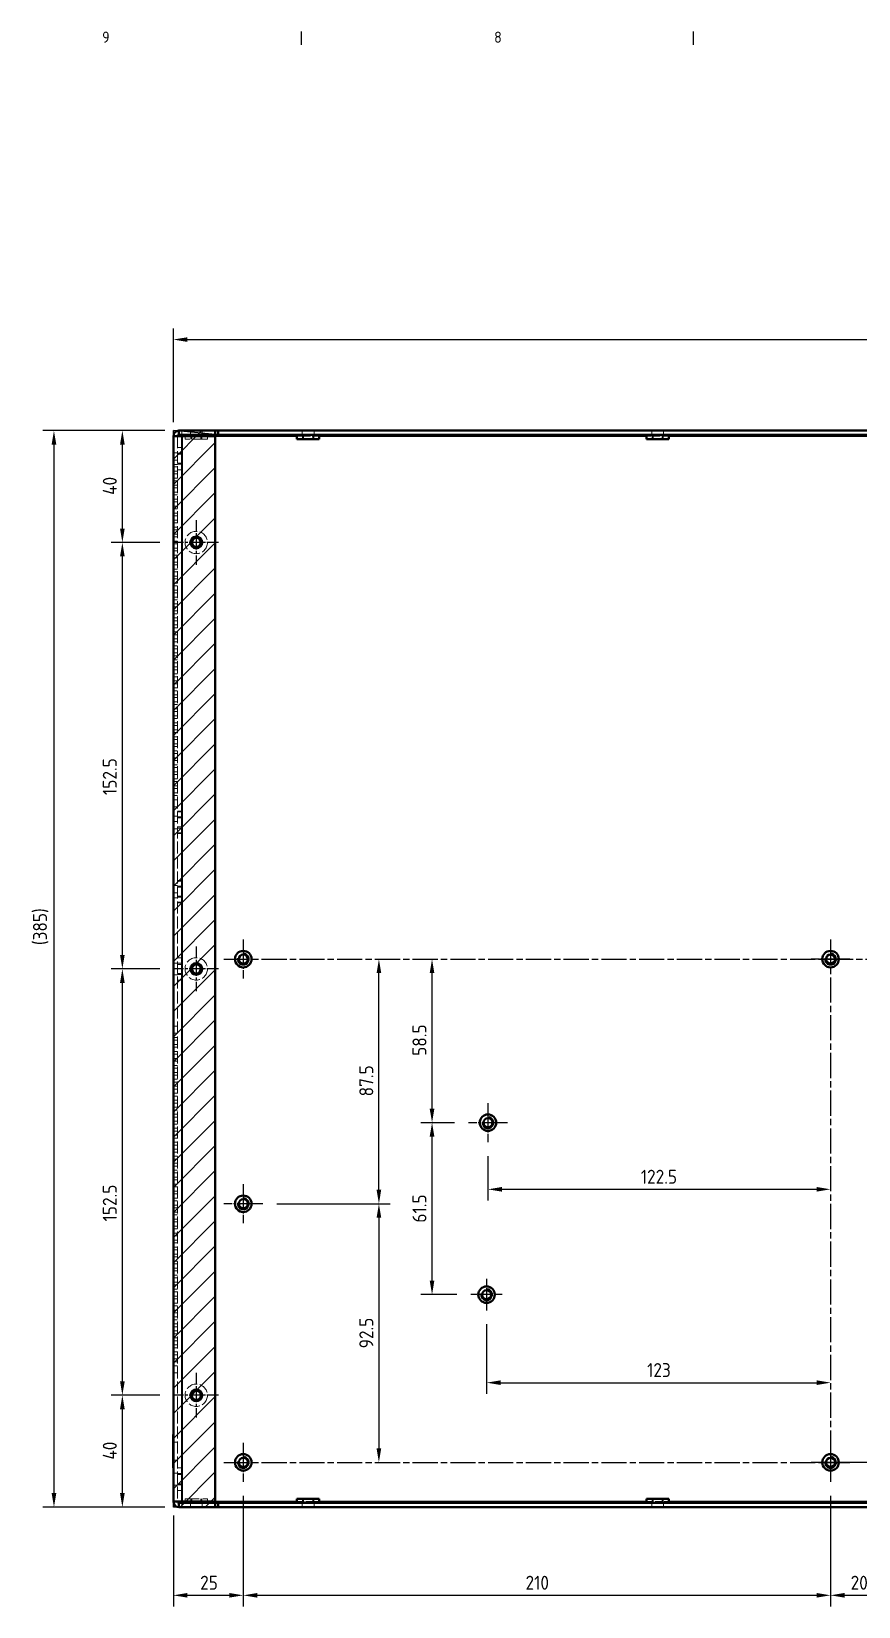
# Model space of a CAD drawing. Header units: millimetres. Extents: x 0 to 1682, y 0 to 1188.
# Drawn here: x 464 to 760, y 590 to 1153 of the extents above; entities that cross this region are included whole.
import ezdxf

# ---------------------------------------------------------------- set-up
doc = ezdxf.new("R2010")
doc.units = ezdxf.units.MM
doc.header["$LTSCALE"] = 2
doc.linetypes.add('CHAIN', pattern=[0.3543, 0.2362, -0.0295, 0.0591, -0.0295])
doc.linetypes.add('DASHED', pattern=[0.2067, 0.1654, -0.0413])
doc.layers.get('0').update_dxf_attribs({"color": 3, "lineweight": 25})
for name, color, linetype, lineweight in [('가려진 것(ISO)', 2, 'DASHED', 18), ('가려진 좁은 것(ISO)', 2, 'DASHED', 18), ('가시적인 것(ISO)', 3, 'Continuous', 40), ('가시적인 좁은 것(ISO)', 3, 'Continuous', 35), ('경계(ISO)', 7, 'Continuous', 25), ('스케치 형상(ISO)', 3, 'Continuous', 25), ('중심 표식(ISO)', 1, 'Continuous', 25), ('중심선(ISO)', 1, 'Continuous', 25), ('치수(ISO)', 2, 'Continuous', 25), ('해치(ISO)', 7, 'Continuous', 18)]:
    doc.layers.add(name, color=color, linetype=linetype, lineweight=lineweight)
doc.styles.add('문자 텍스트_PSTEK_POSCO', font='isocp.shx')
doc.styles.add('치수 텍스트_PSTEK_POSCO', font='isocp.shx')
doc.dimstyles.new('치수_PSTEK_POSCO', dxfattribs={"dimscale": 2, "dimtxt": 2.5, "dimasz": 2.5, "dimexe": 2, "dimexo": 2.5, "dimgap": 1, "dimtad": 1, "dimrnd": 1e-08, "dimdsep": 46, "dimtxsty": '치수 텍스트_PSTEK_POSCO', "dimcen": 0.09, "dimdle": 10, "dimclrd": 7, "dimclre": 7, "dimclrt": 2, "dimadec": 1, "dimazin": 2, "dimtfac": 1, "dimtmove": 0, "dimatfit": 3, "dimfxl": 0, "dimtolj": 1, "dimlwd": -1, "dimlwe": -1, "dimarcsym": 0})

# ---------------------------------------------------------------- blocks, each defined once
blk = doc.blocks.new('경계 Default Border')
at = {"layer": '경계(ISO)'}
for p, q in [((280.33, 574), (280.33, 576.4)), ((350.42, 574), (350.42, 576.4))]:
    blk.add_line(p, q, dxfattribs=at)
at = {"layer": '경계(ISO)', "color": 2, "char_height": 2, "attachment_point": 7, "style": '문자 텍스트_PSTEK_POSCO'}
for s, insert in [('9', (244.72, 574.38)), ('8', (314.8, 574.38))]:
    blk.add_mtext(s, dxfattribs=dict(at, insert=insert))
blk = doc.blocks.new('*D24')
at = {"layer": 'Defpoints', "color": 0}
for p in [(539.89, 634.1), (514.89, 627.05), (539.89, 593.51)]:
    blk.add_point(p, dxfattribs=at)
at = {"layer": '치수(ISO)', "color": 7}
for p, q in [((539.89, 629.1), (539.89, 589.51)), ((514.89, 622.05), (514.89, 589.51)), ((519.89, 593.51), (534.89, 593.51))]:
    blk.add_line(p, q, dxfattribs=at)
for points in [[(519.89, 594.34), (519.89, 592.68), (514.89, 593.51)], [(534.89, 594.34), (534.89, 592.68), (539.89, 593.51)]]:
    blk.add_solid(points, dxfattribs=at)
at = {"layer": '치수(ISO)', "color": 2, "insert": (524.47, 598.01), "char_height": 5, "attachment_point": 4, "style": '치수 텍스트_PSTEK_POSCO'}
blk.add_mtext('\\A1;25', dxfattribs=at)
blk = doc.blocks.new('*D25')
at = {"layer": 'Defpoints', "color": 0}
for p in [(539.89, 634.1), (749.89, 634.1), (749.89, 593.51)]:
    blk.add_point(p, dxfattribs=at)
at = {"layer": '치수(ISO)', "color": 7}
for p, q in [((539.89, 629.1), (539.89, 589.51)), ((749.89, 629.1), (749.89, 589.51)), ((544.89, 593.51), (744.89, 593.51))]:
    blk.add_line(p, q, dxfattribs=at)
for points in [[(544.89, 594.34), (544.89, 592.68), (539.89, 593.51)], [(744.89, 594.34), (744.89, 592.68), (749.89, 593.51)]]:
    blk.add_solid(points, dxfattribs=at)
at = {"layer": '치수(ISO)', "color": 2, "insert": (640.82, 598.01), "char_height": 5, "attachment_point": 4, "style": '치수 텍스트_PSTEK_POSCO'}
blk.add_mtext('\\A1;210', dxfattribs=at)
blk = doc.blocks.new('*D26')
at = {"layer": 'Defpoints', "color": 0}
for p in [(749.89, 634.1), (769.89, 634.1), (769.89, 593.51)]:
    blk.add_point(p, dxfattribs=at)
at = {"layer": '치수(ISO)', "color": 7}
for p, q in [((749.89, 629.1), (749.89, 589.51)), ((769.89, 629.1), (769.89, 589.51)), ((754.89, 593.51), (764.89, 593.51))]:
    blk.add_line(p, q, dxfattribs=at)
for points in [[(754.89, 594.34), (754.89, 592.68), (749.89, 593.51)], [(764.89, 594.34), (764.89, 592.68), (769.89, 593.51)]]:
    blk.add_solid(points, dxfattribs=at)
at = {"layer": '치수(ISO)', "color": 2, "insert": (757.07, 598.01), "char_height": 5, "attachment_point": 4, "style": '치수 텍스트_PSTEK_POSCO'}
blk.add_mtext('\\A1;20', dxfattribs=at)
blk = doc.blocks.new('*D31')
at = {"layer": 'Defpoints', "color": 0}
for p in [(607.39, 762.55), (620.44, 762.55), (621.26, 701.05)]:
    blk.add_point(p, dxfattribs=at)
at = {"layer": '치수(ISO)', "color": 7}
for p, q in [((615.44, 762.55), (603.39, 762.55)), ((607.39, 706.05), (607.39, 757.55)), ((616.26, 701.05), (603.39, 701.05))]:
    blk.add_line(p, q, dxfattribs=at)
for points in [[(606.55, 757.55), (608.22, 757.55), (607.39, 762.55)], [(606.55, 706.05), (608.22, 706.05), (607.39, 701.05)]]:
    blk.add_solid(points, dxfattribs=at)
at = {"layer": '치수(ISO)', "color": 2, "insert": (602.89, 726.8), "char_height": 5, "attachment_point": 4, "rotation": 90, "style": '치수 텍스트_PSTEK_POSCO'}
blk.add_mtext('\\A1;61.5', dxfattribs=at)
blk = doc.blocks.new('*D32')
at = {"layer": 'Defpoints', "color": 0}
for p in [(607.39, 821.05), (645.56, 821.05), (620.44, 762.55)]:
    blk.add_point(p, dxfattribs=at)
at = {"layer": '치수(ISO)', "color": 7}
for p, q in [((607.39, 767.55), (607.39, 816.05)), ((615.44, 762.55), (603.39, 762.55))]:
    blk.add_line(p, q, dxfattribs=at)
for points in [[(606.55, 816.05), (608.22, 816.05), (607.39, 821.05)], [(606.55, 767.55), (608.22, 767.55), (607.39, 762.55)]]:
    blk.add_solid(points, dxfattribs=at)
at = {"layer": '치수(ISO)', "color": 2, "insert": (602.89, 786.45), "char_height": 5, "attachment_point": 4, "rotation": 90, "style": '치수 텍스트_PSTEK_POSCO'}
blk.add_mtext('\\A1;58.5', dxfattribs=at)
blk = doc.blocks.new('*D33')
at = {"layer": 'Defpoints', "color": 0}
for p in [(626.89, 695.43), (749.89, 669.56), (749.89, 641.05)]:
    blk.add_point(p, dxfattribs=at)
at = {"layer": '치수(ISO)', "color": 7}
for p, q in [((626.89, 690.43), (626.89, 665.56)), ((631.89, 669.56), (744.89, 669.56))]:
    blk.add_line(p, q, dxfattribs=at)
for points in [[(631.89, 670.4), (631.89, 668.73), (626.89, 669.56)], [(744.89, 670.4), (744.89, 668.73), (749.89, 669.56)]]:
    blk.add_solid(points, dxfattribs=at)
at = {"layer": '치수(ISO)', "color": 2, "insert": (684.28, 674.06), "char_height": 5, "attachment_point": 4, "style": '치수 텍스트_PSTEK_POSCO'}
blk.add_mtext('\\A1;123', dxfattribs=at)
blk = doc.blocks.new('*D34')
at = {"layer": 'Defpoints', "color": 0}
for p in [(496.65, 1010.05), (516.89, 1010.05), (515.09, 970.05)]:
    blk.add_point(p, dxfattribs=at)
at = {"layer": '치수(ISO)', "color": 7}
for p, q in [((511.89, 1010.05), (492.65, 1010.05)), ((496.65, 975.05), (496.65, 1005.05)), ((510.09, 970.05), (492.65, 970.05))]:
    blk.add_line(p, q, dxfattribs=at)
for points in [[(495.82, 1005.05), (497.49, 1005.05), (496.65, 1010.05)], [(495.82, 975.05), (497.49, 975.05), (496.65, 970.05)]]:
    blk.add_solid(points, dxfattribs=at)
at = {"layer": '치수(ISO)', "color": 2, "insert": (492.15, 987.07), "char_height": 5, "attachment_point": 4, "rotation": 90, "style": '치수 텍스트_PSTEK_POSCO'}
blk.add_mtext('\\A1;40', dxfattribs=at)
blk = doc.blocks.new('*D35')
at = {"layer": 'Defpoints', "color": 0}
for p in [(496.65, 970.05), (515.09, 970.05), (515.09, 817.55)]:
    blk.add_point(p, dxfattribs=at)
at = {"layer": '치수(ISO)', "color": 7}
for p, q in [((510.09, 970.05), (492.65, 970.05)), ((496.65, 822.55), (496.65, 965.05)), ((510.09, 817.55), (492.65, 817.55))]:
    blk.add_line(p, q, dxfattribs=at)
for points in [[(495.82, 965.05), (497.49, 965.05), (496.65, 970.05)], [(495.82, 822.55), (497.49, 822.55), (496.65, 817.55)]]:
    blk.add_solid(points, dxfattribs=at)
at = {"layer": '치수(ISO)', "color": 2, "insert": (492.15, 879.72), "char_height": 5, "attachment_point": 4, "rotation": 90, "style": '치수 텍스트_PSTEK_POSCO'}
blk.add_mtext('\\A1;152.5', dxfattribs=at)
blk = doc.blocks.new('*D36')
at = {"layer": 'Defpoints', "color": 0}
for p in [(496.65, 817.55), (515.09, 817.55), (515.09, 665.05)]:
    blk.add_point(p, dxfattribs=at)
at = {"layer": '치수(ISO)', "color": 7}
for p, q in [((510.09, 817.55), (492.65, 817.55)), ((496.65, 670.05), (496.65, 812.55)), ((510.09, 665.05), (492.65, 665.05))]:
    blk.add_line(p, q, dxfattribs=at)
for points in [[(495.82, 812.55), (497.49, 812.55), (496.65, 817.55)], [(495.82, 670.05), (497.49, 670.05), (496.65, 665.05)]]:
    blk.add_solid(points, dxfattribs=at)
at = {"layer": '치수(ISO)', "color": 2, "insert": (492.15, 727.22), "char_height": 5, "attachment_point": 4, "rotation": 90, "style": '치수 텍스트_PSTEK_POSCO'}
blk.add_mtext('\\A1;152.5', dxfattribs=at)
blk = doc.blocks.new('*D37')
at = {"layer": 'Defpoints', "color": 0}
for p in [(496.65, 665.05), (515.09, 665.05), (516.89, 625.05)]:
    blk.add_point(p, dxfattribs=at)
at = {"layer": '치수(ISO)', "color": 7}
for p, q in [((510.09, 665.05), (492.65, 665.05)), ((496.65, 630.05), (496.65, 660.05)), ((511.89, 625.05), (492.65, 625.05))]:
    blk.add_line(p, q, dxfattribs=at)
for points in [[(495.82, 660.05), (497.49, 660.05), (496.65, 665.05)], [(495.82, 630.05), (497.49, 630.05), (496.65, 625.05)]]:
    blk.add_solid(points, dxfattribs=at)
at = {"layer": '치수(ISO)', "color": 2, "insert": (492.15, 642.03), "char_height": 5, "attachment_point": 4, "rotation": 90, "style": '치수 텍스트_PSTEK_POSCO'}
blk.add_mtext('\\A1;40', dxfattribs=at)
blk = doc.blocks.new('*D38')
at = {"layer": 'Defpoints', "color": 0}
for p in [(1120.89, 1042.62), (514.89, 1008.05), (1120.89, 1008.05)]:
    blk.add_point(p, dxfattribs=at)
at = {"layer": '치수(ISO)', "color": 7}
for p, q in [((514.89, 1013.05), (514.89, 1046.62)), ((519.89, 1042.62), (1115.89, 1042.62)), ((1120.89, 1013.05), (1120.89, 1046.62))]:
    blk.add_line(p, q, dxfattribs=at)
for points in [[(519.89, 1043.45), (519.89, 1041.79), (514.89, 1042.62)], [(1115.89, 1043.45), (1115.89, 1041.79), (1120.89, 1042.62)]]:
    blk.add_solid(points, dxfattribs=at)
at = {"layer": '치수(ISO)', "color": 2, "insert": (813.11, 1047.12), "char_height": 5, "attachment_point": 4, "style": '치수 텍스트_PSTEK_POSCO'}
blk.add_mtext('\\A1;606', dxfattribs=at)
blk = doc.blocks.new('*D39')
at = {"layer": 'Defpoints', "color": 0}
for p in [(516.89, 1010.05), (472.19, 625.05), (516.89, 625.05)]:
    blk.add_point(p, dxfattribs=at)
at = {"layer": '치수(ISO)', "color": 7}
for p, q in [((511.89, 1010.05), (468.19, 1010.05)), ((472.19, 1005.05), (472.19, 630.05)), ((511.89, 625.05), (468.19, 625.05))]:
    blk.add_line(p, q, dxfattribs=at)
for points in [[(471.36, 1005.05), (473.03, 1005.05), (472.19, 1010.05)], [(471.36, 630.05), (473.03, 630.05), (472.19, 625.05)]]:
    blk.add_solid(points, dxfattribs=at)
at = {"layer": '치수(ISO)', "color": 2, "insert": (467.44, 826.05), "char_height": 5, "attachment_point": 4, "rotation": 90, "style": '치수 텍스트_PSTEK_POSCO'}
blk.add_mtext('\\A1;(385)', dxfattribs=at)
blk = doc.blocks.new('*D40')
at = {"layer": 'Defpoints', "color": 0}
for p in [(560.88, 821.05), (588.39, 821.05), (546.84, 733.55)]:
    blk.add_point(p, dxfattribs=at)
at = {"layer": '치수(ISO)', "color": 7}
for p, q in [((588.39, 738.55), (588.39, 816.05)), ((551.84, 733.55), (592.39, 733.55))]:
    blk.add_line(p, q, dxfattribs=at)
for points in [[(587.56, 816.05), (589.22, 816.05), (588.39, 821.05)], [(587.56, 738.55), (589.22, 738.55), (588.39, 733.55)]]:
    blk.add_solid(points, dxfattribs=at)
at = {"layer": '치수(ISO)', "color": 2, "insert": (583.89, 771.95), "char_height": 5, "attachment_point": 4, "rotation": 90, "style": '치수 텍스트_PSTEK_POSCO'}
blk.add_mtext('\\A1;87.5', dxfattribs=at)
blk = doc.blocks.new('*D41')
at = {"layer": 'Defpoints', "color": 0}
for p in [(546.84, 733.55), (563.06, 641.05), (588.39, 641.05)]:
    blk.add_point(p, dxfattribs=at)
at = {"layer": '치수(ISO)', "color": 7}
for p, q in [((551.84, 733.55), (592.39, 733.55)), ((588.39, 728.55), (588.39, 646.05))]:
    blk.add_line(p, q, dxfattribs=at)
for points in [[(587.56, 728.55), (589.22, 728.55), (588.39, 733.55)], [(587.56, 646.05), (589.22, 646.05), (588.39, 641.05)]]:
    blk.add_solid(points, dxfattribs=at)
at = {"layer": '치수(ISO)', "color": 2, "insert": (583.89, 681.84), "char_height": 5, "attachment_point": 4, "rotation": 90, "style": '치수 텍스트_PSTEK_POSCO'}
blk.add_mtext('\\A1;92.5', dxfattribs=at)
blk = doc.blocks.new('*D105')
at = {"layer": 'Defpoints', "color": 0}
for p in [(627.39, 755.6), (749.89, 738.71), (749.89, 738.71)]:
    blk.add_point(p, dxfattribs=at)
at = {"layer": '치수(ISO)', "color": 7}
for p, q in [((627.39, 750.6), (627.39, 734.71)), ((632.39, 738.71), (744.89, 738.71))]:
    blk.add_line(p, q, dxfattribs=at)
for points in [[(632.39, 739.55), (632.39, 737.88), (627.39, 738.71)], [(744.89, 739.55), (744.89, 737.88), (749.89, 738.71)]]:
    blk.add_solid(points, dxfattribs=at)
at = {"layer": '치수(ISO)', "color": 2, "insert": (682.03, 743.21), "char_height": 5, "attachment_point": 4, "style": '치수 텍스트_PSTEK_POSCO'}
blk.add_mtext('\\A1;122.5', dxfattribs=at)

msp = doc.modelspace()

# ---------------------------------------------------------------- hatches: boundary and pattern name
at = {"layer": '해치(ISO)'}
h = msp.add_hatch(dxfattribs=at)
h.set_pattern_fill('ANSI31', color=1, scale=50.8, style=0)
h.set_pattern_definition([(45, (0, 0), (-4.490128, 4.490128), [])])
h.paths.add_polyline_path([(529.8858, 1010.0492), (529.8858, 625.0492), (514.8858, 625.0492), (514.8858, 1010.0492)])

# ---------------------------------------------------------------- linework, layer by layer
at = {"layer": '가려진 것(ISO)', "ltscale": 1.428422}
for p, q in [((517.9464, 1008.5492), (517.9464, 1010.0492)), ((520.9858, 1010.0492), (520.9858, 1008.5492)), ((521.0858, 1008.5492), (521.0858, 1007.0492)), ((521.4648, 1007.0492), (521.4648, 1008.5492)), ((524.7068, 1007.0492), (524.7068, 1008.5492)), ((525.0858, 1007.0492), (525.0858, 1008.5492)), ((525.1858, 1010.0492), (525.1858, 1008.5492)), ((560.9858, 1010.0492), (560.9858, 1008.5492)), ((561.0858, 1008.5492), (561.0858, 1007.0492)), ((561.4648, 1007.0492), (561.4648, 1008.5492)), ((564.7068, 1007.0492), (564.7068, 1008.5492)), ((565.0858, 1007.0492), (565.0858, 1008.5492)), ((565.1858, 1010.0492), (565.1858, 1008.5492)), ((685.9858, 1010.0492), (685.9858, 1008.5492)), ((686.0858, 1008.5492), (686.0858, 1007.0492)), ((686.4648, 1007.0492), (686.4648, 1008.5492)), ((689.7068, 1007.0492), (689.7068, 1008.5492)), ((690.0858, 1007.0492), (690.0858, 1008.5492)), ((690.1858, 1010.0492), (690.1858, 1008.5492)), ((516.3858, 1004.0492), (517.8858, 1004.0492)), ((516.3858, 1002.1492), (514.8858, 1002.1492)), ((516.3858, 999.5492), (514.8858, 999.5492)), ((516.3858, 997.9492), (514.8858, 997.9492)), ((514.8858, 997.0491), (516.3858, 997.0491)), ((517.8858, 1002.0492), (516.3858, 1002.0492)), ((516.3858, 1001.6702), (517.8858, 1001.6702)), ((516.3858, 998.4282), (517.8858, 998.4282)), ((516.3858, 998.0492), (517.8858, 998.0492)), ((516.3858, 995.5492), (514.8858, 995.5492)), ((514.8858, 994.5492), (516.3858, 994.5492)), ((514.8858, 993.0491), (516.3858, 993.0491)), ((514.8858, 992.0492), (516.3858, 992.0492)), ((516.3858, 996.0492), (517.8858, 996.0492)), ((514.8858, 990.5492), (516.3858, 990.5492)), ((514.8858, 989.5493), (516.3858, 989.5493)), ((514.8858, 988.0492), (516.3858, 988.0492)), ((514.8858, 987.0494), (516.3858, 987.0494)), ((514.8858, 985.5493), (516.3858, 985.5493)), ((516.3858, 984.5492), (514.8858, 984.5492)), ((514.8858, 983.0494), (516.3858, 983.0494)), ((514.8858, 982.0491), (516.3858, 982.0491)), ((516.3858, 980.5492), (514.8858, 980.5492)), ((514.8858, 979.5492), (516.3858, 979.5492)), ((514.8858, 978.0491), (516.3858, 978.0491)), ((514.8858, 977.0492), (516.3858, 977.0492)), ((514.8858, 975.5492), (516.3858, 975.5492)), ((514.8858, 974.5493), (516.3858, 974.5493)), ((514.8858, 973.0492), (516.3858, 973.0492)), ((514.8858, 972.0494), (516.3858, 972.0494)), ((514.8858, 970.5493), (516.3858, 970.5493)), ((516.3858, 969.5492), (514.8858, 969.5492)), ((514.8858, 968.0494), (516.3858, 968.0494)), ((514.8858, 967.0491), (516.3858, 967.0491)), ((516.3858, 965.5492), (514.8858, 965.5492)), ((514.8858, 964.5492), (516.3858, 964.5492)), ((514.8858, 963.0491), (516.3858, 963.0491)), ((514.8858, 962.0492), (516.3858, 962.0492)), ((514.8858, 960.5492), (516.3858, 960.5492)), ((514.8858, 959.5493), (516.3858, 959.5493)), ((514.8858, 958.0492), (516.3858, 958.0492)), ((514.8858, 957.0494), (516.3858, 957.0494)), ((514.8858, 955.5493), (516.3858, 955.5493)), ((516.3858, 954.5492), (514.8858, 954.5492)), ((514.8858, 953.0494), (516.3858, 953.0494)), ((514.8858, 952.0491), (516.3858, 952.0491)), ((516.3858, 950.5492), (514.8858, 950.5492)), ((514.8858, 949.5492), (516.3858, 949.5492)), ((514.8858, 948.0491), (516.3858, 948.0491)), ((514.8858, 947.0492), (516.3858, 947.0492)), ((514.8858, 945.5492), (516.3858, 945.5492)), ((514.8858, 944.5493), (516.3858, 944.5493)), ((514.8858, 943.0492), (516.3858, 943.0492)), ((514.8858, 942.0494), (516.3858, 942.0494)), ((514.8858, 940.5493), (516.3858, 940.5493)), ((516.3858, 939.5492), (514.8858, 939.5492)), ((514.8858, 938.0494), (516.3858, 938.0494)), ((514.8858, 937.0491), (516.3858, 937.0491)), ((516.3858, 935.5492), (514.8858, 935.5492)), ((514.8858, 934.5492), (516.3858, 934.5492)), ((514.8858, 933.0491), (516.3858, 933.0491)), ((514.8858, 932.0492), (516.3858, 932.0492)), ((514.8858, 930.5492), (516.3858, 930.5492)), ((514.8858, 929.5493), (516.3858, 929.5493)), ((514.8858, 928.0492), (516.3858, 928.0492)), ((514.8858, 927.0494), (516.3858, 927.0494)), ((514.8858, 925.5493), (516.3858, 925.5493)), ((516.3858, 924.5492), (514.8858, 924.5492)), ((514.8858, 923.0494), (516.3858, 923.0494)), ((514.8858, 922.0491), (516.3858, 922.0491)), ((516.3858, 920.5492), (514.8858, 920.5492)), ((514.8858, 919.5492), (516.3858, 919.5492)), ((514.8858, 918.0491), (516.3858, 918.0491)), ((514.8858, 917.0492), (516.3858, 917.0492)), ((514.8858, 915.5492), (516.3858, 915.5492)), ((514.8858, 914.5493), (516.3858, 914.5493)), ((514.8858, 913.0492), (516.3858, 913.0492)), ((514.8858, 912.0494), (516.3858, 912.0494)), ((514.8858, 910.5493), (516.3858, 910.5493)), ((516.3858, 909.5492), (514.8858, 909.5492)), ((514.8858, 908.0494), (516.3858, 908.0494)), ((514.8858, 907.0491), (516.3858, 907.0491)), ((516.3858, 905.5492), (514.8858, 905.5492)), ((514.8858, 904.5492), (516.3858, 904.5492)), ((514.8858, 903.0491), (516.3858, 903.0491)), ((514.8858, 902.0492), (516.3858, 902.0492)), ((514.8858, 900.5492), (516.3858, 900.5492)), ((514.8858, 899.5493), (516.3858, 899.5493)), ((514.8858, 898.0492), (516.3858, 898.0492)), ((514.8858, 897.0494), (516.3858, 897.0494)), ((514.8858, 895.5493), (516.3858, 895.5493)), ((516.3858, 894.5492), (514.8858, 894.5492)), ((514.8858, 893.0494), (516.3858, 893.0494)), ((514.8858, 892.0491), (516.3858, 892.0491)), ((516.3858, 890.5492), (514.8858, 890.5492)), ((514.8858, 889.5492), (516.3858, 889.5492)), ((514.8858, 888.0491), (516.3858, 888.0491)), ((514.8858, 887.0492), (516.3858, 887.0492)), ((514.8858, 885.5492), (516.3858, 885.5492)), ((514.8858, 884.5493), (516.3858, 884.5493)), ((514.8858, 883.0492), (516.3858, 883.0492)), ((514.8858, 882.0494), (516.3858, 882.0494)), ((514.8858, 880.5493), (516.3858, 880.5493)), ((516.3858, 879.5492), (514.8858, 879.5492)), ((514.8858, 878.0494), (516.3858, 878.0494)), ((516.3858, 875.5492), (514.8858, 875.5492)), ((516.3858, 873.9236), (517.8858, 873.9236)), ((517.8858, 873.6736), (516.3858, 873.6736)), ((516.3858, 872.1736), (514.8858, 872.1736)), ((516.3858, 870.2992), (514.8858, 870.2992)), ((516.3858, 867.6736), (514.8858, 867.6736)), ((517.8858, 871.9236), (516.3858, 871.9236)), ((516.3858, 871.5446), (517.8858, 871.5446)), ((516.3858, 868.3026), (517.8858, 868.3026)), ((516.3858, 867.9236), (517.8858, 867.9236)), ((517.8858, 866.1736), (516.3858, 866.1736)), ((516.3858, 865.9236), (517.8858, 865.9236)), ((516.3858, 847.4249), (514.8858, 847.4249)), ((516.3858, 849.1749), (517.8858, 849.1749)), ((517.8858, 848.9249), (516.3858, 848.9249)), ((517.8858, 847.1749), (516.3858, 847.1749)), ((516.3858, 846.7959), (517.8858, 846.7959)), ((516.3858, 844.7992), (514.8858, 844.7992)), ((516.3858, 842.9249), (514.8858, 842.9249)), ((516.3858, 843.5539), (517.8858, 843.5539)), ((516.3858, 843.1749), (517.8858, 843.1749)), ((517.8858, 841.4249), (516.3858, 841.4249)), ((516.3858, 841.1749), (517.8858, 841.1749)), ((516.3858, 819.6492), (514.8858, 819.6492)), ((516.3858, 821.5492), (517.8858, 821.5492)), ((517.8858, 819.5492), (516.3858, 819.5492)), ((516.3858, 819.1702), (517.8858, 819.1702)), ((516.3858, 815.4492), (514.8858, 815.4492)), ((516.3858, 815.9282), (517.8858, 815.9282)), ((516.3858, 815.5492), (517.8858, 815.5492)), ((516.3858, 813.5492), (517.8858, 813.5492)), ((516.3858, 797.0492), (514.8858, 797.0492)), ((514.8858, 794.5491), (516.3858, 794.5491)), ((516.3858, 793.0492), (514.8858, 793.0492)), ((514.8858, 792.0492), (516.3858, 792.0492)), ((514.8858, 790.5491), (516.3858, 790.5491)), ((514.8858, 789.5492), (516.3858, 789.5492)), ((514.8858, 788.0492), (516.3858, 788.0492)), ((514.8858, 787.0493), (516.3858, 787.0493)), ((514.8858, 785.5492), (516.3858, 785.5492)), ((514.8858, 784.5494), (516.3858, 784.5494)), ((514.8858, 783.0493), (516.3858, 783.0493)), ((516.3858, 782.0492), (514.8858, 782.0492)), ((514.8858, 780.5494), (516.3858, 780.5494)), ((514.8858, 779.5491), (516.3858, 779.5491)), ((516.3858, 778.0492), (514.8858, 778.0492)), ((514.8858, 777.0492), (516.3858, 777.0492)), ((514.8858, 775.5491), (516.3858, 775.5491)), ((514.8858, 774.5492), (516.3858, 774.5492)), ((514.8858, 773.0492), (516.3858, 773.0492)), ((514.8858, 772.0493), (516.3858, 772.0493)), ((514.8858, 770.5492), (516.3858, 770.5492)), ((514.8858, 769.5494), (516.3858, 769.5494)), ((514.8858, 768.0493), (516.3858, 768.0493)), ((516.3858, 767.0492), (514.8858, 767.0492)), ((514.8858, 765.5494), (516.3858, 765.5494)), ((514.8858, 764.5491), (516.3858, 764.5491)), ((516.3858, 763.0492), (514.8858, 763.0492)), ((514.8858, 762.0492), (516.3858, 762.0492)), ((514.8858, 760.5491), (516.3858, 760.5491)), ((514.8858, 759.5492), (516.3858, 759.5492)), ((514.8858, 758.0492), (516.3858, 758.0492)), ((514.8858, 757.0493), (516.3858, 757.0493)), ((514.8858, 755.5492), (516.3858, 755.5492)), ((514.8858, 754.5494), (516.3858, 754.5494)), ((514.8858, 753.0493), (516.3858, 753.0493)), ((516.3858, 752.0492), (514.8858, 752.0492)), ((514.8858, 750.5494), (516.3858, 750.5494)), ((514.8858, 749.5491), (516.3858, 749.5491)), ((516.3858, 748.0492), (514.8858, 748.0492)), ((514.8858, 747.0492), (516.3858, 747.0492)), ((514.8858, 745.5491), (516.3858, 745.5491)), ((514.8858, 744.5492), (516.3858, 744.5492)), ((514.8858, 743.0492), (516.3858, 743.0492)), ((514.8858, 742.0493), (516.3858, 742.0493)), ((514.8858, 740.5492), (516.3858, 740.5492)), ((514.8858, 739.5494), (516.3858, 739.5494)), ((514.8858, 738.0493), (516.3858, 738.0493)), ((516.3858, 737.0492), (514.8858, 737.0492)), ((514.8858, 735.5494), (516.3858, 735.5494)), ((514.8858, 734.5491), (516.3858, 734.5491)), ((516.3858, 733.0492), (514.8858, 733.0492)), ((514.8858, 732.0492), (516.3858, 732.0492)), ((514.8858, 730.5491), (516.3858, 730.5491)), ((514.8858, 729.5492), (516.3858, 729.5492)), ((514.8858, 728.0492), (516.3858, 728.0492)), ((514.8858, 727.0493), (516.3858, 727.0493)), ((514.8858, 725.5492), (516.3858, 725.5492)), ((514.8858, 724.5494), (516.3858, 724.5494)), ((514.8858, 723.0493), (516.3858, 723.0493)), ((516.3858, 722.0492), (514.8858, 722.0492)), ((514.8858, 720.5494), (516.3858, 720.5494)), ((514.8858, 719.5491), (516.3858, 719.5491)), ((516.3858, 718.0492), (514.8858, 718.0492)), ((514.8858, 717.0492), (516.3858, 717.0492)), ((514.8858, 715.5491), (516.3858, 715.5491)), ((514.8858, 714.5492), (516.3858, 714.5492)), ((514.8858, 713.0492), (516.3858, 713.0492)), ((514.8858, 712.0493), (516.3858, 712.0493)), ((514.8858, 710.5492), (516.3858, 710.5492)), ((514.8858, 709.5494), (516.3858, 709.5494)), ((514.8858, 708.0493), (516.3858, 708.0493)), ((516.3858, 707.0492), (514.8858, 707.0492)), ((514.8858, 705.5494), (516.3858, 705.5494)), ((514.8858, 704.5491), (516.3858, 704.5491)), ((516.3858, 703.0492), (514.8858, 703.0492)), ((514.8858, 702.0492), (516.3858, 702.0492)), ((514.8858, 700.5491), (516.3858, 700.5491)), ((514.8858, 699.5492), (516.3858, 699.5492)), ((514.8858, 698.0492), (516.3858, 698.0492)), ((514.8858, 697.0493), (516.3858, 697.0493)), ((514.8858, 695.5492), (516.3858, 695.5492)), ((514.8858, 694.5494), (516.3858, 694.5494)), ((514.8858, 693.0493), (516.3858, 693.0493)), ((516.3858, 692.0492), (514.8858, 692.0492)), ((514.8858, 690.5494), (516.3858, 690.5494)), ((514.8858, 689.5491), (516.3858, 689.5491)), ((516.3858, 688.0492), (514.8858, 688.0492)), ((514.8858, 687.0492), (516.3858, 687.0492)), ((514.8858, 685.5491), (516.3858, 685.5491)), ((514.8858, 684.5492), (516.3858, 684.5492)), ((514.8858, 683.0492), (516.3858, 683.0492)), ((514.8858, 682.0493), (516.3858, 682.0493)), ((514.8858, 680.5492), (516.3858, 680.5492)), ((514.8858, 679.5494), (516.3858, 679.5494)), ((514.8858, 678.0493), (516.3858, 678.0493)), ((516.3858, 677.0492), (514.8858, 677.0492)), ((514.8858, 675.5494), (516.3858, 675.5494)), ((516.3858, 673.0492), (514.8858, 673.0492)), ((516.3858, 648.2992), (514.8858, 648.2992)), ((516.3858, 641.7992), (514.8858, 641.7992)), ((516.3858, 637.1492), (514.8858, 637.1492)), ((516.3858, 639.0492), (517.8858, 639.0492)), ((517.8858, 637.0492), (516.3858, 637.0492)), ((516.3858, 636.6702), (517.8858, 636.6702)), ((516.3858, 632.9492), (514.8858, 632.9492)), ((516.3858, 633.4282), (517.8858, 633.4282)), ((516.3858, 633.0492), (517.8858, 633.0492)), ((516.3858, 631.0492), (517.8858, 631.0492)), ((517.9464, 626.5492), (517.9464, 625.0492)), ((520.9858, 626.5492), (520.9858, 625.0492)), ((521.0858, 628.0492), (521.0858, 626.5492)), ((521.4648, 626.5492), (521.4648, 628.0492)), ((524.7068, 626.5492), (524.7068, 628.0492)), ((525.0858, 626.5492), (525.0858, 628.0492)), ((525.1858, 626.5492), (525.1858, 625.0492)), ((560.9858, 626.5492), (560.9858, 625.0492)), ((561.0858, 628.0492), (561.0858, 626.5492)), ((561.4648, 626.5492), (561.4648, 628.0492)), ((564.7068, 626.5492), (564.7068, 628.0492)), ((565.0858, 626.5492), (565.0858, 628.0492)), ((565.1858, 626.5492), (565.1858, 625.0492)), ((685.9858, 626.5492), (685.9858, 625.0492)), ((686.0858, 628.0492), (686.0858, 626.5492)), ((686.4648, 626.5492), (686.4648, 628.0492)), ((689.7068, 626.5492), (689.7068, 628.0492)), ((690.0858, 626.5492), (690.0858, 628.0492)), ((690.1858, 626.5492), (690.1858, 625.0492))]:
    msp.add_line(p, q, dxfattribs=at)
at = {"layer": '가려진 것(ISO)', "ltscale": 12.980641}
msp.add_line((516.3858, 1008.0492), (516.3858, 627.0492), dxfattribs=at)
at = {"layer": '가려진 것(ISO)', "ltscale": 0.952248}
for p, q in [((519.0858, 1008.0492), (519.0858, 1007.0492)), ((527.0858, 1008.0492), (527.0858, 1007.0492)), ((519.0858, 627.0492), (519.0858, 628.0492)), ((527.0858, 627.0492), (527.0858, 628.0492))]:
    msp.add_line(p, q, dxfattribs=at)
at = {"layer": '가려진 것(ISO)', "ltscale": 15.198803}
for p, q in [((527.0858, 1007.0492), (519.0858, 1007.0492)), ((519.0858, 628.0492), (527.0858, 628.0492))]:
    msp.add_line(p, q, dxfattribs=at)
at = {"layer": '가려진 것(ISO)', "ltscale": 0.009423}
for p, q in [((514.8858, 650.7492), (514.8758, 650.7492)), ((514.8858, 649.0492), (514.8758, 649.0492)), ((514.8858, 647.5492), (514.8758, 647.5492)), ((514.8858, 646.5492), (514.8758, 646.5492)), ((514.8858, 645.3992), (514.8758, 645.3992)), ((514.8858, 644.6992), (514.8758, 644.6992)), ((514.8858, 643.5492), (514.8758, 643.5492)), ((514.8858, 642.5492), (514.8758, 642.5492)), ((514.8858, 641.0492), (514.8758, 641.0492)), ((514.8858, 639.3492), (514.8758, 639.3492))]:
    msp.add_line(p, q, dxfattribs=at)
at = {"layer": '가려진 것(ISO)', "ltscale": 12.159042}
for centre in [(523.0858, 970.0492), (523.0858, 817.5492), (523.0858, 665.0492)]:
    msp.add_circle(centre, 4, dxfattribs=at)
at = {"layer": '가려진 것(ISO)', "ltscale": 2.505306}
msp.add_open_spline([(517.9464, 1010.0492), (517.9313, 1010.0492), (517.9161, 1009.5408), (517.9009, 1008.8158), (517.8991, 1008.7292), (517.8973, 1008.64), (517.8955, 1008.5492)], degree=3, knots=[0, 0, 0, 0, 1.17745307, 1.17745307, 1.17745307, 1.31811607, 1.31811607, 1.31811607, 1.31811607], dxfattribs=at)
at = {"layer": '가려진 것(ISO)', "ltscale": 2.506776}
msp.add_open_spline([(517.8955, 626.5514), (517.9074, 625.9587), (517.9193, 625.4383), (517.9312, 625.202), (517.9363, 625.1015), (517.9413, 625.0492), (517.9464, 625.0492)], degree=3, knots=[0.25268026, 0.25268026, 0.25268026, 0.25268026, 1.17745307, 1.17745307, 1.17745307, 1.57079633, 1.57079633, 1.57079633, 1.57079633], dxfattribs=at)
at = {"layer": '가려진 좁은 것(ISO)', "ltscale": 7.618686}
for p, q in [((567.0858, 1008.0492), (559.0858, 1008.0492)), ((692.0858, 1008.0492), (684.0858, 1008.0492)), ((559.0858, 627.0492), (567.0858, 627.0492)), ((684.0858, 627.0492), (692.0858, 627.0492))]:
    msp.add_line(p, q, dxfattribs=at)
at = {"layer": '가시적인 것(ISO)'}
for p, q in [((529.8858, 1010.0492), (516.8858, 1010.0492)), ((516.8858, 1010.0492), (516.8858, 1008.5492)), ((529.8858, 1008.5492), (516.8858, 1008.5492)), ((519.0858, 1008.5492), (519.0858, 1008.0492)), ((527.0858, 1008.5492), (527.0858, 1008.0492)), ((530.9464, 1010.0492), (529.8858, 1010.0492)), ((529.8858, 1008.5492), (529.8858, 1010.0492)), ((529.8858, 1008.5492), (530.9464, 1008.5492)), ((530.9464, 1008.5492), (530.9464, 1010.0492)), ((1104.8251, 1010.0492), (530.9464, 1010.0492)), ((1104.8251, 1008.5492), (530.9464, 1008.5492)), ((559.0858, 1008.5492), (559.0858, 1007.0492)), ((567.0858, 1008.5492), (567.0858, 1007.0492)), ((684.0858, 1008.5492), (684.0858, 1007.0492)), ((692.0858, 1008.5492), (692.0858, 1007.0492)), ((517.8858, 1008.0492), (514.8858, 1008.0492)), ((514.8858, 627.0492), (514.8858, 1008.0492)), ((517.8858, 1008.0492), (529.8858, 1008.0492)), ((529.8858, 1008.0492), (529.8858, 627.0492)), ((567.0858, 1007.0492), (559.0858, 1007.0492)), ((692.0858, 1007.0492), (684.0858, 1007.0492)), ((514.8758, 651.0492), (514.8758, 639.0492)), ((514.8858, 651.0492), (514.8758, 651.0492)), ((514.8858, 639.0492), (514.8758, 639.0492)), ((514.8858, 627.0492), (517.8858, 627.0492)), ((516.8858, 626.5492), (516.8858, 625.0492)), ((529.8858, 626.5492), (516.8858, 626.5492)), ((529.8858, 627.0492), (517.8858, 627.0492)), ((519.0858, 626.5492), (519.0858, 627.0492)), ((527.0858, 626.5492), (527.0858, 627.0492)), ((529.8858, 626.5492), (530.9464, 626.5492)), ((529.8858, 626.5492), (529.8858, 625.0492)), ((530.9464, 626.5492), (530.9464, 625.0492)), ((530.9464, 626.5492), (1104.8251, 626.5492)), ((559.0858, 628.0492), (567.0858, 628.0492)), ((559.0858, 626.5492), (559.0858, 628.0492)), ((567.0858, 626.5492), (567.0858, 628.0492)), ((684.0858, 628.0492), (692.0858, 628.0492)), ((684.0858, 626.5492), (684.0858, 628.0492)), ((692.0858, 626.5492), (692.0858, 628.0492)), ((516.8858, 625.0492), (529.8858, 625.0492)), ((529.8858, 625.0492), (530.9464, 625.0492)), ((530.9464, 625.0492), (1104.8251, 625.0492))]:
    msp.add_line(p, q, dxfattribs=at)
for centre, radius in [((523.0858, 970.0492), 2.1), ((523.0858, 970.0492), 1.621), ((539.8858, 821.0492), 2.95), ((539.8858, 821.0492), 1.621), ((749.8858, 821.0492), 2.95), ((749.8858, 821.0492), 1.621), ((523.0858, 817.5492), 2.1), ((523.0858, 817.5492), 1.621), ((627.3858, 762.5492), 2.95), ((627.3858, 762.5492), 1.621), ((539.8858, 733.5492), 2.95), ((539.8858, 733.5492), 1.621), ((626.8858, 701.0492), 2.95), ((626.8858, 701.0492), 1.621), ((523.0858, 665.0492), 2.1), ((523.0858, 665.0492), 1.621), ((539.8858, 641.0492), 2.95), ((539.8858, 641.0492), 1.621), ((749.8858, 641.0492), 2.95), ((749.8858, 641.0492), 1.621)]:
    msp.add_circle(centre, radius, dxfattribs=at)
for centre, radius, start, end in [((516.8858, 1008.0492), 2, 90, 180), ((516.8858, 1008.0492), 0.5, 90, 180), ((516.8858, 627.0492), 2, 180, 270), ((516.8858, 627.0492), 0.5, 180, 270)]:
    msp.add_arc(centre, radius, start, end, dxfattribs=at)
for points in [[(517.8955, 1008.5492), (517.8923, 1008.3861), (517.889, 1008.2177), (517.8858, 1008.0492)], [(517.8858, 1008.0492), (517.906, 1008.311), (517.9262, 1008.5492), (517.9464, 1008.5492)], [(517.8858, 627.0492), (517.889, 626.8808), (517.8923, 626.7134), (517.8955, 626.5514)], [(517.8858, 627.0492), (517.906, 626.7874), (517.9262, 626.5492), (517.9464, 626.5492)]]:
    msp.add_open_spline(points, degree=3, dxfattribs=at)
at = {"layer": '가시적인 좁은 것(ISO)'}
for p, q in [((517.8858, 1008.0492), (517.8858, 627.0492)), ((559.0858, 1008.0492), (529.8858, 1008.0492)), ((684.0858, 1008.0492), (567.0858, 1008.0492)), ((943.6858, 1008.0492), (692.0858, 1008.0492)), ((529.8858, 627.0492), (559.0858, 627.0492)), ((567.0858, 627.0492), (684.0858, 627.0492)), ((692.0858, 627.0492), (943.6858, 627.0492))]:
    msp.add_line(p, q, dxfattribs=at)
for centre, start, end in [((523.0858, 970.0492), 100, 10), ((539.8858, 821.0492), 170, 80), ((749.8858, 821.0492), 170, 80), ((523.0858, 817.5492), 100, 10), ((627.3858, 762.5492), 170, 80), ((539.8858, 733.5492), 170, 80), ((626.8858, 701.0492), 170, 80), ((523.0858, 665.0492), 100, 10), ((539.8858, 641.0492), 170, 80), ((749.8858, 641.0492), 170, 80)]:
    msp.add_arc(centre, 2, start, end, dxfattribs=at)
at = {"layer": '스케치 형상(ISO)'}
for p, q in [((531.2077, 1008.5492), (514.8858, 1010.0492)), ((514.8858, 1010.0492), (529.8858, 1010.0492)), ((514.8858, 625.0492), (514.8858, 1010.0492)), ((529.8858, 1010.0492), (529.8858, 625.0492)), ((529.8858, 625.0492), (514.8858, 625.0492))]:
    msp.add_line(p, q, dxfattribs=at)
at = {"layer": '중심 표식(ISO)', "linetype": 'CHAIN', "ltscale": 8.88956}
for p, q in [((523.0858, 978.0492), (523.0858, 962.0492)), ((531.0858, 970.0492), (515.0858, 970.0492)), ((523.0858, 825.5492), (523.0858, 809.5492)), ((531.0858, 817.5492), (515.0858, 817.5492)), ((523.0858, 673.0492), (523.0858, 657.0492)), ((531.0858, 665.0492), (515.0858, 665.0492))]:
    msp.add_line(p, q, dxfattribs=at)
at = {"layer": '중심 표식(ISO)', "linetype": 'CHAIN', "ltscale": 7.722792}
for p, q in [((539.8858, 827.9992), (539.8858, 814.0992)), ((756.8358, 821.0492), (742.9358, 821.0492)), ((627.3858, 769.4992), (627.3858, 755.5992)), ((634.3358, 762.5492), (620.4358, 762.5492)), ((539.8858, 740.4992), (539.8858, 726.5992)), ((546.8358, 733.5492), (532.9358, 733.5492)), ((539.8858, 647.9992), (539.8858, 634.0992)), ((749.8858, 647.9992), (749.8858, 634.0992)), ((756.8358, 641.0492), (742.9358, 641.0492))]:
    msp.add_line(p, q, dxfattribs=at)
at = {"layer": '중심 표식(ISO)', "linetype": 'CHAIN', "ltscale": 6.245997}
for p, q in [((626.8858, 706.6702), (626.8858, 695.4282)), ((632.5068, 701.0492), (621.2648, 701.0492))]:
    msp.add_line(p, q, dxfattribs=at)
at = {"layer": '중심선(ISO)', "linetype": 'CHAIN', "ltscale": 19.051651}
for p, q in [((749.8858, 827.9992), (749.8858, 634.0992)), ((532.9358, 821.0492), (981.8358, 821.0492)), ((532.9358, 641.0492), (756.8358, 641.0492)), ((981.8358, 641.0492), (742.9358, 641.0492))]:
    msp.add_line(p, q, dxfattribs=at)

# ---------------------------------------------------------------- block references
at = {"xscale": 2, "yscale": 2, "zscale": 2}
msp.add_blockref('경계 Default Border', (0, 0), dxfattribs=at)

# ---------------------------------------------------------------- dimensions: what is measured, and where the dimension line sits
at = {"layer": '치수(ISO)', "color": 7}
dim = msp.add_linear_dim(base=(1120.8858, 1042.6192), p1=(514.8858, 1008.0492), p2=(1120.8858, 1008.0492), dimstyle='치수_PSTEK_POSCO', override={"dimdec": 2, "dimtp": 0, "dimtm": 0, "dimtdec": 2, "dimtofl": 0, "dimatfit": 1}, dxfattribs=at)
dim.commit()
dim.dimension.update_dxf_attribs({"geometry": '*D38', "text_midpoint": (817.8858, 1042.6192), "dimtype": 160})
dim = msp.add_linear_dim(base=(472.1929, 625.0492), p1=(516.8858, 1010.0492), p2=(516.8858, 625.0492), angle=90, text='(<>)', dimstyle='치수_PSTEK_POSCO', override={"dimgap": 1, "dimdec": 2, "dimtol": 0, "dimlim": 0, "dimtp": 0, "dimtm": 0, "dimtdec": 2, "dimtofl": 0, "dimatfit": 1}, dxfattribs=at)
dim.commit()
dim.dimension.update_dxf_attribs({"geometry": '*D39', "text_midpoint": (472.1929, 832.5492), "dimtype": 160})
for base, p1, p2, angle, override, picture, middle in [((496.6535, 1010.0492), (515.0858, 970.0492), (516.8858, 1010.0492), 90, {"dimdec": 2, "dimtp": 0, "dimtm": 0, "dimtdec": 2, "dimtofl": 0, "dimatfit": 1}, '*D34', (496.6535, 990.0692)), ((496.6535, 970.0492), (515.0858, 817.5492), (515.0858, 970.0492), 90, {"dimdec": 2, "dimtp": 0, "dimtm": 0, "dimtdec": 2, "dimtofl": 0, "dimatfit": 1}, '*D35', (496.6535, 886.3192)), ((496.6535, 817.5492), (515.0858, 665.0492), (515.0858, 817.5492), 90, {"dimdec": 2, "dimtp": 0, "dimtm": 0, "dimtdec": 2, "dimtofl": 0, "dimatfit": 1}, '*D36', (496.6535, 733.8192)), ((588.3889, 821.0492), (546.8358, 733.5492), (560.8811, 821.0492), 90, {"dimdec": 2, "dimse2": 1, "dimtp": 0, "dimtm": 0, "dimtdec": 2, "dimtofl": 0, "dimatfit": 1}, '*D40', (588.3889, 777.2992)), ((607.3858, 821.0492), (620.4358, 762.5492), (645.555, 821.0492), 90, {"dimdec": 2, "dimse2": 1, "dimtp": 0, "dimtm": 0, "dimtdec": 2, "dimtofl": 0, "dimatfit": 1}, '*D32', (607.3858, 791.7992)), ((607.3858, 762.5492), (621.2648, 701.0492), (620.4358, 762.5492), 90, {"dimdec": 2, "dimtp": 0, "dimtm": 0, "dimtdec": 2, "dimtofl": 0, "dimatfit": 1}, '*D31', (607.3858, 731.7992)), ((749.8858, 738.7136), (627.3858, 755.5992), (749.8858, 738.7136), 180, {"dimdec": 2, "dimse2": 1, "dimtp": 0, "dimtm": 0, "dimtdec": 2, "dimtofl": 0, "dimatfit": 1}, '*D105', (688.6358, 738.7136)), ((588.3889, 641.0492), (546.8358, 733.5492), (563.06, 641.0492), 90, {"dimdec": 2, "dimse2": 1, "dimtp": 0, "dimtm": 0, "dimtdec": 2, "dimtofl": 0, "dimatfit": 1}, '*D41', (588.3889, 687.2992)), ((749.8858, 669.5633), (626.8858, 695.4282), (749.8858, 641.0492), 180, {"dimdec": 2, "dimse2": 1, "dimtp": 0, "dimtm": 0, "dimtdec": 2, "dimtofl": 0, "dimatfit": 1}, '*D33', (688.3858, 669.5633)), ((496.6535, 665.0492), (516.8858, 625.0492), (515.0858, 665.0492), 90, {"dimdec": 2, "dimtp": 0, "dimtm": 0, "dimtdec": 2, "dimtofl": 0, "dimatfit": 1}, '*D37', (496.6535, 645.0292)), ((539.8858, 593.5099), (514.8858, 627.0492), (539.8858, 634.0992), 180, {"dimdec": 2, "dimtp": 0, "dimtm": 0, "dimtdec": 2, "dimtofl": 0, "dimatfit": 1}, '*D24', (527.3858, 593.5099)), ((749.8858, 593.5099), (539.8858, 634.0992), (749.8858, 634.0992), 180, {"dimdec": 2, "dimtp": 0, "dimtm": 0, "dimtdec": 2, "dimtofl": 0, "dimatfit": 1}, '*D25', (644.8858, 593.5099)), ((769.8858, 593.5099), (749.8858, 634.0992), (769.8858, 634.0992), 180, {"dimdec": 2, "dimtp": 0, "dimtm": 0, "dimtdec": 2, "dimtofl": 0, "dimatfit": 1}, '*D26', (759.8858, 593.5099))]:
    dim = msp.add_linear_dim(base=base, p1=p1, p2=p2, angle=angle, dimstyle='치수_PSTEK_POSCO', override=override, dxfattribs=at)
    dim.commit()
    dim.dimension.update_dxf_attribs({"geometry": picture, "text_midpoint": middle, "dimtype": 160})

doc.saveas('drawing.dxf')
